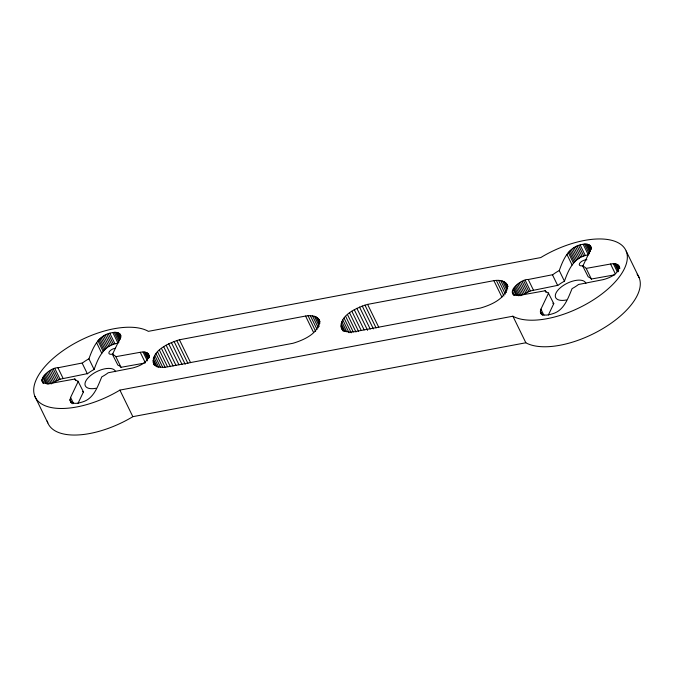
<?xml version="1.0" encoding="UTF-8"?>
<svg xmlns="http://www.w3.org/2000/svg" width="674" height="674" viewBox="0 0 674 674"><rect width="100%" height="100%" fill="white"/><g stroke="black" fill="none" stroke-linecap="round" stroke-linejoin="round"><path stroke-width="1.01" d="M78.032 403.313L83.45 391.914L78.007 381.206A23.413 10.953 -26 0 1 74.89 379.032L50.483 383.413C31.686 385.595 49.194 367.001 57.922 367.777L82.523 362.949A23.413 10.953 -26 0 1 88.513 359.065L88.934 358.846C93.298 346.487 98.851 334.498 112.819 332.543C116.391 331.372 122.735 333.579 120.124 338.281L112.448 354.423L117.891 365.139A23.413 10.953 -26 0 1 121.008 367.305L144.405 363.118M548.358 315.036L553.775 303.637L548.333 292.929A23.413 10.953 -26 0 1 545.215 290.755L520.817 295.136C502.02 297.318 519.519 278.724 528.248 279.499L552.857 274.672A23.413 10.953 -26 0 1 558.847 270.788L559.26 270.569C563.624 258.209 569.176 246.221 583.145 244.266C586.725 243.095 593.061 245.302 590.458 249.995L582.783 266.146L588.217 276.854A23.413 10.953 -26 0 1 591.334 279.028L614.73 274.84M154.27 365.072C148.954 351.449 169.275 342.822 179.427 339.78L305.575 316.047C310.807 315.112 318.221 315.567 319.982 321.683M342.122 329.62C337.025 315.946 357.363 307.386 367.591 304.387L493.89 280.654C499.122 279.735 506.343 280.485 507.969 286.568M71.115 402.698L70.045 400.162L70.593 397.441L78.268 381.29M541.441 314.421L540.371 311.885L540.919 309.155L548.594 293.013M47.517 372.318L52.698 382.942L60.062 379.201L87.713 373.573A23.413 10.953 -26 0 1 93.703 369.689L94.116 369.47C98.48 357.11 104.032 345.122 118.001 343.167L112.819 332.543M517.843 284.032L523.024 294.664L530.387 290.915L558.038 285.296A23.413 10.953 -26 0 1 564.028 281.412L564.441 281.193C568.805 268.833 574.358 256.845 588.326 254.89L583.145 244.266M119.896 390.103L118.514 390.937A66.886 31.299 -26 0 1 39.774 402.681A66.886 31.299 -26 0 1 65.226 349.149A66.886 31.299 -26 0 1 147.151 330.681L148.347 331.347L540.784 257.561L542.528 256.499A66.886 31.299 -26 0 1 621.268 244.755A66.886 31.299 -26 0 1 595.816 298.287A66.886 31.299 -26 0 1 513.891 316.755L512.906 316.207L119.896 390.103L132.845 416.667L525.855 342.771L526.849 343.319A66.886 31.299 -26 0 0 605.336 327.075A66.886 31.299 -26 0 0 637.132 274.217M132.845 416.667L131.472 417.501A66.886 31.299 -26 0 1 47.205 421.073M112.448 354.423L112.71 354.507A23.413 10.953 -26 0 1 115.827 356.681L140.234 352.3C143.511 351.575 148.347 351.794 149.299 355.83M582.783 266.146L583.035 266.23A23.413 10.953 -26 0 1 586.153 268.404L610.56 264.023C613.837 263.29 618.681 263.517 619.625 267.553M553.775 303.637L553.514 303.553A23.413 10.953 -26 0 1 552.747 303.216M83.45 391.914L83.188 391.83A23.413 10.953 -26 0 1 82.413 391.493M153.377 363.244C155.997 367.92 162.358 367.608 166.958 366.993L292.92 343.293C303.654 340.109 320.032 333.125 319.088 319.855M540.582 312.652C543.177 316.645 549.099 314.817 552.773 313.705C564.079 310.461 568.005 298.27 572.108 288.59L572.529 288.371A23.413 10.953 -26 0 0 578.519 284.487L603.12 279.659C609.523 278.033 619.853 273.737 618.757 265.783M341.229 327.783C343.698 332.509 350.05 332.282 354.608 331.701L480.394 308.06C491.304 304.951 507.556 298.06 507.075 284.731M70.256 400.929C72.851 404.922 78.774 403.094 82.447 401.982C93.753 398.738 97.679 386.547 101.782 376.867L102.204 376.648A23.413 10.953 -26 0 0 108.194 372.764L132.795 367.937C139.198 366.319 149.527 362.014 148.432 354.061M626.163 251.057L639.112 277.621M618.269 265.152L619.928 268.286M617.603 264.629L619.33 268.168M616.761 264.216L618.917 268.64M615.766 263.922L618.783 270.122M614.629 263.753L618.513 271.723M613.365 263.719L617.249 271.689M610.56 264.023L615.311 273.762M590.39 245.825L591.258 247.594M589.809 245.243L591.536 248.79M589.059 244.772L591.216 249.203M588.132 244.426L590.727 249.734M587.062 244.19L590.525 251.276M585.866 244.089L589.75 252.059M584.552 244.114L589.303 253.854M580.146 244.94L585.327 255.572M578.595 245.454L583.777 256.078M577.054 246.077L582.235 256.701M586.279 268.589L591.46 279.213M575.537 246.794L580.718 257.417M574.063 247.594L579.244 258.218M572.673 248.47L577.854 259.094M571.367 249.405L576.548 260.029M570.187 250.383L575.369 261.007M569.134 251.385L574.315 262.009M568.233 252.405L573.414 263.029M566.935 254.418L572.116 265.042M559.26 270.569L564.441 281.193M552.528 274.933L557.71 285.557M545.089 290.57L545.957 292.339M528.248 279.499L533.429 290.123M540.919 309.155L543.943 315.356M540.363 311.034L542.519 315.457M525.206 280.291L530.387 290.915M540.371 311.885L541.669 314.539M523.656 280.864L528.837 291.488M522.123 281.53L527.304 292.154M520.631 282.288L525.813 292.912M519.191 283.131L524.372 293.754M516.596 284.992L521.777 295.616M515.475 285.987L520.227 295.726M514.498 287.006L518.82 295.861M513.681 288.025L517.135 295.111M513.032 289.036L516.057 295.229M512.282 290.957L514.447 295.381M512.198 291.834L513.495 294.496M512.307 292.651L513.605 295.305M506.41 283.527L507.749 286.273M505.424 282.49L507.657 287.073M504.127 281.648L507.707 288.978M502.543 281.016L507.016 290.174M500.698 280.586L506.511 292.499M498.617 280.384L505.323 294.125M496.342 280.409L503.933 295.979M512.906 316.207L525.855 342.771M493.89 280.654L501.936 297.141M367.591 304.387L378.763 327.286M364.929 305.086L376.1 327.985M362.224 305.988L373.388 328.887M359.52 307.066L370.237 329.055M356.858 308.321L367.583 330.302M354.288 309.728L364.12 329.872M351.845 311.253L361.23 330.487M349.57 312.888L358.501 331.212M347.498 314.598L355.982 332.004M345.652 316.359L353.252 331.937M344.077 318.145L351.23 332.804M342.796 319.923L349.048 332.754M341.819 321.675L346.731 331.751M341.162 323.36L345.181 331.6M340.842 324.952L343.976 331.364M340.867 326.435L343.1 331.018M318.372 318.676L319.712 321.422M317.328 317.673L320.007 323.166M315.988 316.864L319.56 324.194M314.362 316.258L319.274 326.334M312.475 315.87L318.28 327.783M310.36 315.702L317.058 329.443M308.043 315.761L315.643 331.33M305.575 316.047L313.612 332.535M179.427 339.78L190.599 362.679M176.757 340.496L187.928 363.396M174.052 341.415L185.224 364.314M171.348 342.518L182.073 364.499M168.702 343.782L178.972 364.853M166.141 345.198L175.965 365.35M163.715 346.739L173.092 365.982M161.448 348.382L170.387 366.707M159.401 350.101L167.438 366.589M157.581 351.87L165.181 367.44M156.039 353.656L162.737 367.389M154.776 355.434L160.589 367.338M153.832 357.169L158.744 367.246M153.217 358.846L157.236 367.094M152.931 360.438L155.61 365.931M152.981 361.904L154.321 364.659M147.943 353.429L149.24 356.091M147.269 352.906L149.434 357.33M146.435 352.494L149.021 357.81M145.432 352.199L148.457 358.399M144.295 352.039L147.749 359.116M143.04 351.997L147.353 360.851M140.234 352.3L145.416 362.924M120.065 334.102L120.932 335.871M119.483 333.52L120.781 336.183M118.725 333.057L120.89 337.48M117.807 332.703L120.402 338.011M116.737 332.467L120.191 339.553M115.54 332.366L119.424 340.336M114.226 332.392L118.978 342.131M109.82 333.226L115.001 343.85M108.27 333.731L113.451 344.363M106.728 334.355L111.909 344.978M115.953 356.866L121.135 367.49M105.203 335.071L110.393 345.695M103.737 335.871L108.918 346.495M102.338 336.747L107.528 347.371M101.041 337.682L106.222 348.306M99.853 338.66L105.034 349.284M98.808 339.662L103.99 350.295M97.907 340.682L103.088 351.314M96.609 342.695L101.791 353.328M88.934 358.846L94.116 369.47M82.203 363.21L87.384 373.834M74.763 378.847L75.631 380.625M57.922 367.777L63.103 378.4M70.593 397.441L73.609 403.633M70.037 399.311L72.194 403.743M54.88 368.568L60.062 379.201M70.045 400.162L71.343 402.816M53.33 369.141L58.512 379.765M51.797 369.807L56.978 380.431M50.297 370.565L55.479 381.198M48.865 371.408L54.046 382.032M46.27 373.27L51.451 383.894M45.15 374.264L49.901 384.003M44.172 375.283L48.486 384.138M43.347 376.303L47.239 384.273M42.698 377.314L45.722 383.506M41.956 379.235L43.684 382.773M41.872 380.111L43.17 382.773M41.982 380.928L43.279 383.582M34.888 396.379L47.837 422.943M96.138 388.241A16.724 7.827 -26 0 1 85.093 382.967A16.724 7.827 -26 0 1 100.148 370.144A16.724 7.827 -26 0 1 115.591 371.677M113.063 353.968A5.013 2.351 -26 0 1 109.02 352.199A5.013 2.351 -26 0 1 115.549 348.256M566.463 299.964A16.724 7.827 -26 0 1 555.418 294.69A16.724 7.827 -26 0 1 570.474 281.867A16.724 7.827 -26 0 1 585.917 283.4M583.49 265.514A5.013 2.351 -26 0 1 579.615 263.391A5.013 2.351 -26 0 1 586.902 259.81"/></g></svg>
